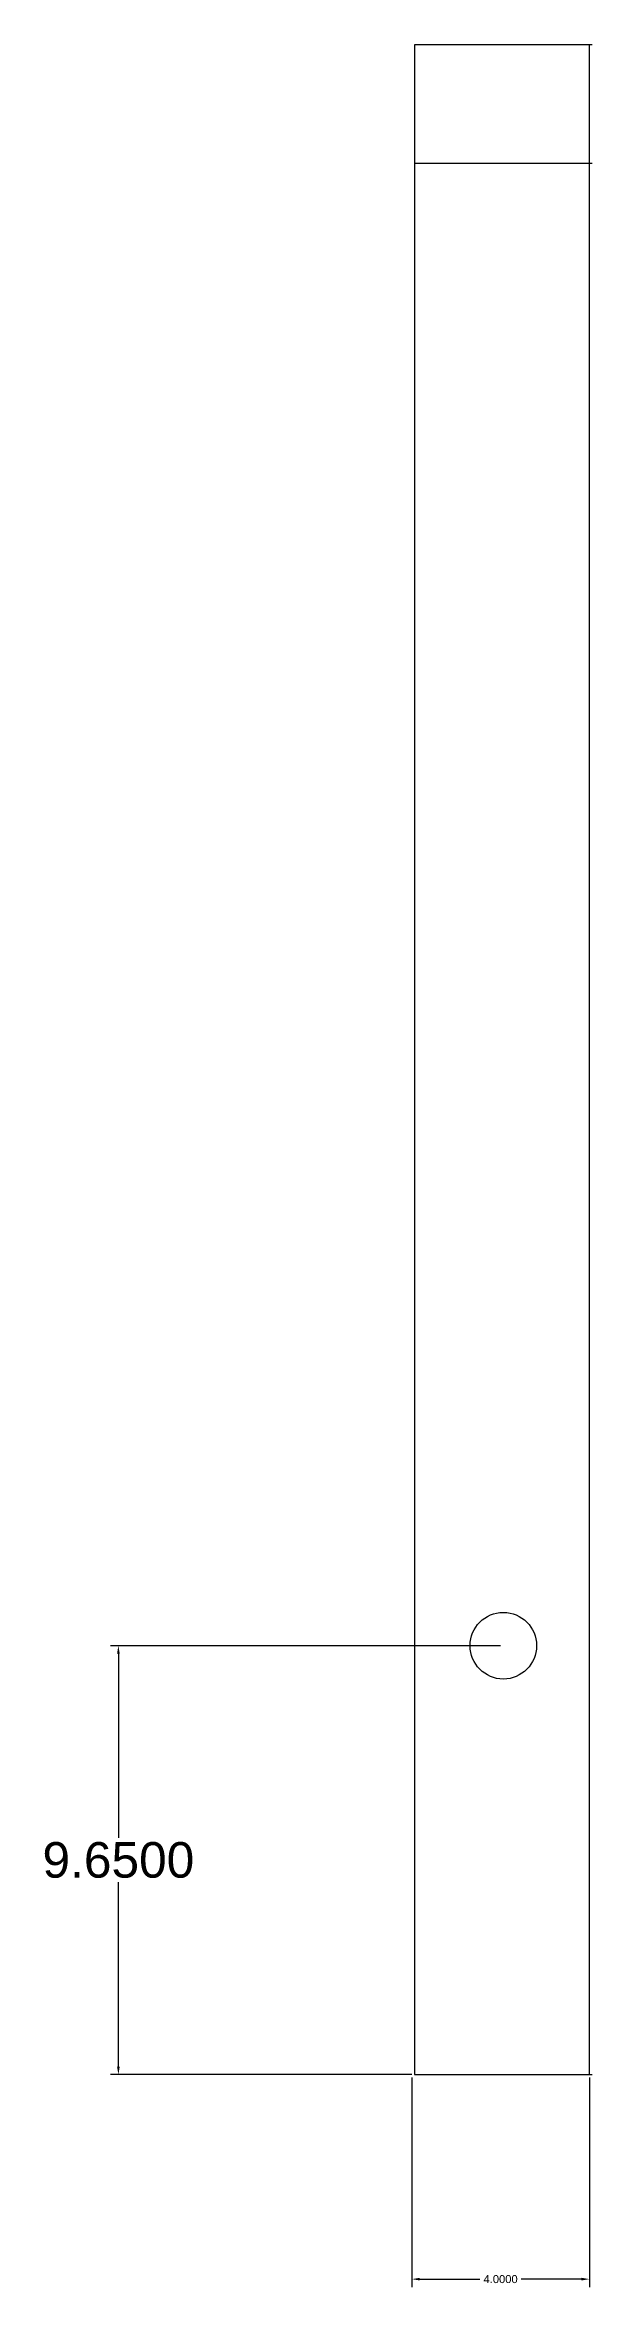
# Model space of a CAD drawing. Header units: centimetres. Extents: x -6 to 154, y -3 to 97.
# Drawn here: x 11.4 to 23.8, y 46.7 to 97.1 of the extents above; entities that cross this region are included whole.
import ezdxf

# ---------------------------------------------------------------- set-up
doc = ezdxf.new("R2010")
doc.units = ezdxf.units.CM
doc.header["$MEASUREMENT"] = 0
doc.styles.get("Standard").update_dxf_attribs({"font": 'arial.ttf'})
doc.dimstyles.new('Annotative', dxfattribs={"dimscale": 0, "dimtxt": 0.18, "dimasz": 0.18, "dimexe": 0.18, "dimexo": 0.0625, "dimgap": 0.09, "dimtad": 0, "dimtih": 1, "dimtoh": 1, "dimdec": 4, "dimzin": 0, "dimdsep": 46, "dimtxsty": 'Standard', "dimcen": 0.09, "dimadec": 0, "dimazin": 0, "dimtfac": 1, "dimtdec": 4, "dimtofl": 0, "dimtmove": 0, "dimatfit": 3, "dimfxl": 1, "dimtolj": 1, "dimtzin": 0, "dimarcsym": 0})

# ---------------------------------------------------------------- blocks, each defined once
blk = doc.blocks.new('*D57')
at = {"color": 0, "lineweight": -2, "transparency": 16777216}
for p, q in [((21.695, 61.107), (12.91, 61.107)), ((13.09, 60.927), (13.09, 56.78)), ((13.09, 51.637), (13.09, 55.783)), ((19.695, 51.457), (12.91, 51.457))]:
    blk.add_line(p, q, dxfattribs=at)
at = {"color": 0, "transparency": 16777216}
for points in [[(13.06, 60.927), (13.12, 60.927), (13.09, 61.107)], [(13.06, 51.637), (13.12, 51.637), (13.09, 51.457)]]:
    blk.add_solid(points, dxfattribs=at)
at = {"layer": 'Defpoints', "color": 0, "transparency": 16777216}
for p in [(13.09, 61.107), (21.757, 61.107), (19.757, 51.457)]:
    blk.add_point(p, dxfattribs=at)
at = {"color": 0, "transparency": 16777216, "insert": (13.09, 56.282), "char_height": 0.18, "attachment_point": 5}
blk.add_mtext('\\A1;{\\H4.4444x;9.6500}', dxfattribs=at)
blk = doc.blocks.new('*D58')
at = {"color": 0, "lineweight": -2, "transparency": 16777216}
for p, q in [((19.695, 51.394), (19.695, 46.675)), ((23.695, 51.394), (23.695, 46.675)), ((19.875, 46.855), (21.228, 46.855)), ((23.515, 46.855), (22.162, 46.855))]:
    blk.add_line(p, q, dxfattribs=at)
at = {"color": 0, "transparency": 16777216}
for points in [[(19.875, 46.885), (19.875, 46.825), (19.695, 46.855)], [(23.515, 46.885), (23.515, 46.825), (23.695, 46.855)]]:
    blk.add_solid(points, dxfattribs=at)
at = {"layer": 'Defpoints', "color": 0, "transparency": 16777216}
for p in [(19.695, 51.457), (23.695, 51.457), (23.695, 46.855)]:
    blk.add_point(p, dxfattribs=at)
at = {"color": 0, "transparency": 16777216, "insert": (21.695, 46.855), "char_height": 0.18, "attachment_point": 5}
blk.add_mtext('\\A1;4.0000', dxfattribs=at)

msp = doc.modelspace()

# ---------------------------------------------------------------- linework, layer by layer
for p, q in [((23.75741, 97.12394), (19.75741, 97.12394)), ((19.75741, 97.12394), (19.75741, 51.45694)), ((23.69491, 51.45694), (23.69491, 97.12394)), ((23.75741, 94.45694), (19.75741, 94.45694)), ((19.75741, 51.45694), (23.75741, 51.45694))]:
    msp.add_line(p, q)
msp.add_circle((21.75741, 61.10694), 0.75)

# ---------------------------------------------------------------- dimensions: what is measured, and where the dimension line sits
dim = msp.add_linear_dim(base=(13.09027, 61.10694), p1=(19.75741, 51.45694), p2=(21.75741, 61.10694), angle=90, text='{\\H4.4444x;<>}', dimstyle='Annotative')
dim.commit()
dim.dimension.update_dxf_attribs({"geometry": '*D57', "text_midpoint": (13.09027, 56.28194)})
dim = msp.add_linear_dim(base=(23.69491, 46.85454), p1=(19.69491, 51.45694), p2=(23.69491, 51.45694), dimstyle='Annotative')
dim.commit()
dim.dimension.update_dxf_attribs({"geometry": '*D58', "text_midpoint": (21.69491, 46.85454)})

doc.saveas('drawing.dxf')
